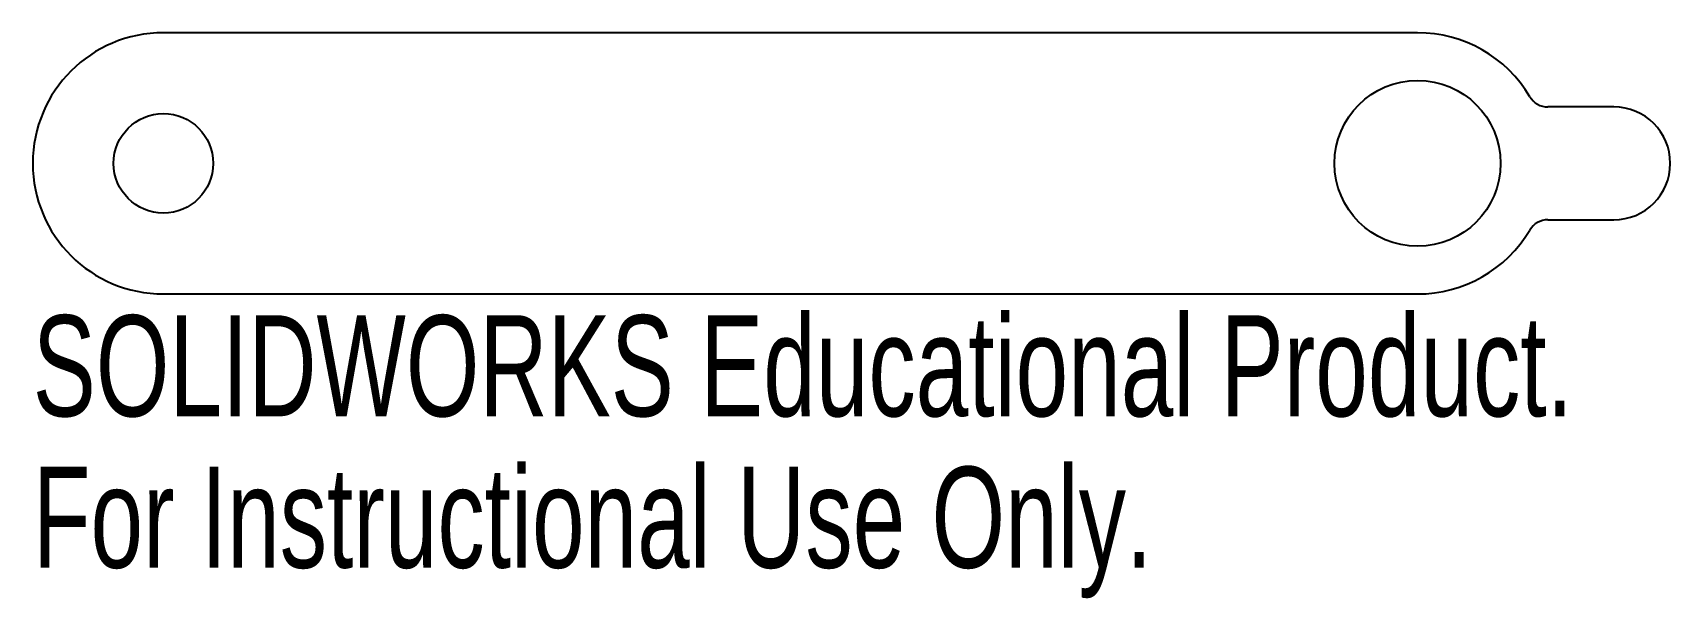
# Model space of a CAD drawing. Header units: millimetres. Extents: x -36.3 to 42, y -20.8 to 6.3.
import ezdxf

# ---------------------------------------------------------------- set-up
doc = ezdxf.new("R2010")
doc.units = ezdxf.units.MM
doc.styles.add('SLDTEXTSTYLE0', font='TXT', dxfattribs={"width": 0.7})

msp = doc.modelspace()

# ---------------------------------------------------------------- linework, layer by layer
at = {"color": 7, "linetype": 'Continuous', "lineweight": 25}
for p, q in [((29.934, 6.288), (-30.066, 6.288)), ((39.323, 2.738), (36.169, 2.738)), ((36.169, -2.662), (39.323, -2.662)), ((-30.066, -6.212), (29.934, -6.212))]:
    msp.add_line(p, q, dxfattribs=at)
for centre, radius in [((29.934, 0.038), 3.97), ((-30.066, 0.038), 2.38)]:
    msp.add_circle(centre, radius, dxfattribs=at)
for centre, radius, start, end in [((-30.066, 0.038), 6.25, 90, 270), ((29.934, 0.038), 6.25, 30.6868, 90), ((36.169, 3.738), 1, 210.6868, 270), ((39.323, 0.038), 2.7, 270, 90), ((36.169, -3.662), 1, 90, 149.3132), ((29.934, 0.038), 6.25, 270, 329.3132)]:
    msp.add_arc(centre, radius, start, end, dxfattribs=at)

# ---------------------------------------------------------------- texts
at = {"color": 7, "linetype": 'Continuous', "char_height": 4.83362, "attachment_point": 1, "style": 'SLDTEXTSTYLE0'}
for s, insert in [('SOLIDWORKS Educational Product.', (-36.316, -7.232)), ('For Instructional Use Only.', (-36.316, -14.482))]:
    msp.add_mtext(s, dxfattribs=dict(at, insert=insert))

doc.saveas('drawing.dxf')
